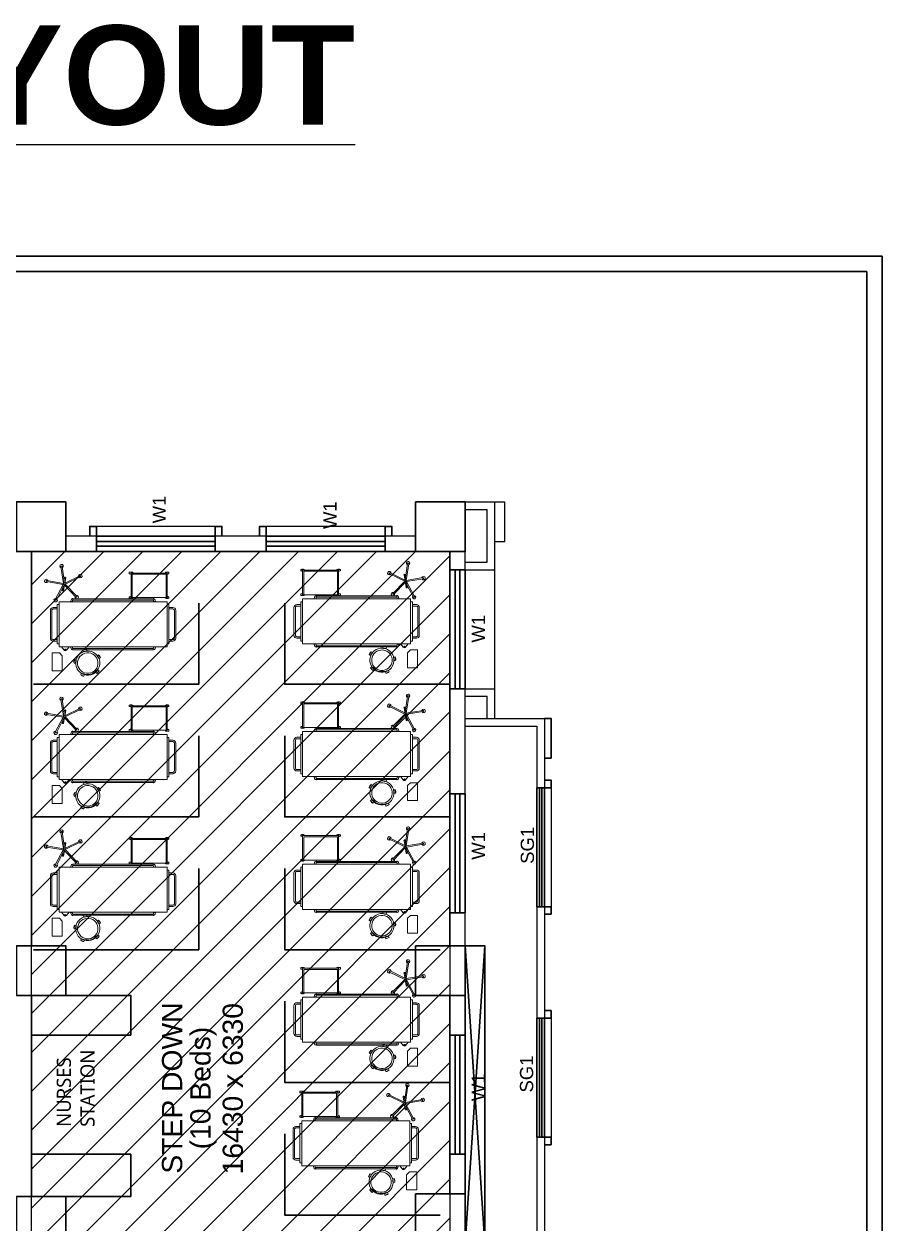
# Model space of a CAD drawing. Header units: millimetres. Extents: x 3552052 to 4144896, y -707811 to -630695.
# Drawn here: x 3690273 to 3703254, y -648845 to -630710 of the extents above; entities that cross this region are included whole.
import ezdxf
from ezdxf.enums import TextEntityAlignment as Align

# ---------------------------------------------------------------- set-up
doc = ezdxf.new("R2010")
doc.units = ezdxf.units.MM
doc.header["$LTSCALE"] = 6
doc.header["$MEASUREMENT"] = 0
doc.layers.get('0').update_dxf_attribs({"linetype": 'CONTINUOUS', "lineweight": 0})
for name, color, linetype, lineweight in [('Bed', 33, 'CONTINUOUS', 0), ('COL', 5, 'CONTINUOUS', 0), ('D.F', 251, 'CONTINUOUS', 0), ('TITLE', 7, 'CONTINUOUS', 0), ('WALL', 8, 'CONTINUOUS', 0)]:
    doc.layers.add(name, color=color, linetype=linetype, lineweight=lineweight)
doc.styles.add('ARIAL', font='arial.ttf')

# ---------------------------------------------------------------- blocks, each defined once
blk = doc.blocks.new('A$C6969112B')
at = {"layer": 'Bed', "color": 8}
for p, q in [((387, 1872), (116, 1872)), ((116, 1872), (116, 1719)), ((387, 1872), (387, 1762)), ((1421, 1704), (1194, 1823)), ((1421, 1704), (1464, 1956)), ((1438, 1701), (1481, 1953)), ((343, 1719), (116, 1719)), ((343, 1719), (387, 1762)), ((428, 1689), (478, 1729)), ((428, 1654), (478, 1615)), ((478, 1766), (1160, 1766)), ((478, 131), (478, 1766)), ((521, 1793), (1116, 1793)), ((521, 1766), (521, 1793)), ((1116, 1766), (1116, 1793)), ((1160, 131), (1160, 1766)), ((1374, 1709), (1186, 1807)), ((1409, 1685), (1229, 1510)), ((1425, 1676), (1242, 1497)), ((1324, 1707), (1324, 1710)), ((1329, 1699), (1522, 1666)), ((1332, 1716), (1525, 1683)), ((1340, 1697), (1343, 1714)), ((1425, 1676), (1538, 1447)), ((1438, 1701), (1691, 1738)), ((1443, 1679), (1554, 1454)), ((1483, 1690), (1694, 1721)), ((1512, 1667), (1515, 1685)), ((1530, 1671), (1531, 1675)), ((229, 1539), (227, 1517)), ((227, 1517), (279, 1511)), ((229, 1539), (281, 1533)), ((281, 1533), (279, 1511)), ((432, 1559), (432, 1557)), ((434, 343), (434, 1557)), ((451, 343), (451, 1557)), ((453, 1559), (453, 1557)), ((476, 1595), (476, 1561)), ((1162, 1595), (1162, 1561)), ((1185, 1559), (1185, 1557)), ((1186, 343), (1186, 1557)), ((1204, 343), (1204, 1557)), ((1205, 1559), (1205, 1557)), ((55, 1439), (34, 1391)), ((54, 1382), (34, 1391)), ((75, 1430), (54, 1382)), ((75, 1430), (55, 1439)), ((72, 1402), (64, 1406)), ((429, 1399), (408, 1396)), ((408, 1396), (414, 1344)), ((436, 1347), (414, 1344)), ((429, 1399), (436, 1347)), ((76, 1196), (91, 1212)), ((116, 1161), (76, 1196)), ((130, 1178), (91, 1212)), ((120, 1198), (114, 1191)), ((116, 1161), (130, 1178)), ((347, 1187), (301, 1160)), ((313, 1141), (301, 1160)), ((358, 1168), (313, 1141)), ((358, 1168), (347, 1187)), ((1234, 703), (1212, 703)), ((1212, 703), (1212, 650)), ((1223, 650), (1212, 650)), ((1223, 131), (1223, 676)), ((1223, 676), (1594, 676)), ((1223, 659), (1577, 659)), ((1234, 703), (1234, 676)), ((1577, 659), (1577, 148)), ((1605, 703), (1583, 703)), ((1583, 703), (1583, 676)), ((1594, 676), (1594, 131)), ((1605, 650), (1594, 650)), ((1605, 703), (1605, 650)), ((432, 340), (432, 343)), ((453, 340), (453, 343)), ((476, 304), (476, 339)), ((1162, 304), (1162, 339)), ((1185, 340), (1185, 343)), ((1205, 340), (1205, 343)), ((1160, 131), (478, 131)), ((521, 105), (521, 131)), ((1116, 105), (521, 105)), ((1116, 105), (1116, 131)), ((1223, 157), (1212, 157)), ((1212, 157), (1212, 105)), ((1234, 105), (1212, 105)), ((1577, 148), (1223, 148)), ((1594, 131), (1223, 131)), ((1234, 131), (1234, 105)), ((1583, 131), (1583, 105)), ((1605, 105), (1583, 105)), ((1605, 157), (1594, 157)), ((1605, 157), (1605, 105))]:
    blk.add_line(p, q, dxfattribs=at)
for points in [[(565, 1793), (565, 1854, -0.414214), (608, 1897), (1029, 1897, -0.414214), (1073, 1854), (1073, 1793)], [(587, 1793), (587, 1854, -0.414214), (608, 1875), (1029, 1875, -0.414214), (1051, 1854), (1051, 1793)], [(476, 1593), (451, 1585, 0.318781), (430, 1563), (430, 1559), (455, 1559), (455, 1563), (476, 1563)], [(1162, 1593), (1186, 1585, -0.318781), (1208, 1563), (1208, 1559), (1182, 1559), (1182, 1563), (1162, 1563)], [(476, 307), (451, 314, -0.318781), (430, 336), (430, 340), (455, 340), (455, 336), (476, 336)], [(1162, 307), (1186, 314, 0.318781), (1208, 336), (1208, 340), (1182, 340), (1182, 336), (1162, 336)], [(1073, 105), (1073, 44, -0.414214), (1029, 0), (608, 0, -0.414214), (565, 44), (565, 105)], [(1051, 105), (1051, 44, -0.414214), (1029, 22), (608, 22, -0.414214), (587, 44), (587, 105)]]:
    blk.add_lwpolyline(points, format="xyb", dxfattribs=at)
for points in [[(432, 1557), (453, 1557)], [(476, 1595), (478, 1595)], [(476, 1561), (478, 1561)], [(1162, 1595), (1160, 1595)], [(1162, 1561), (1160, 1561)], [(1205, 1557), (1185, 1557)], [(432, 343), (453, 343)], [(476, 339), (478, 339)], [(476, 304), (478, 304)], [(1162, 339), (1160, 339)], [(1162, 304), (1160, 304)], [(1205, 343), (1185, 343)]]:
    blk.add_lwpolyline(points, dxfattribs=at)
blk.add_circle((435, 1672), 9.27, dxfattribs=at)
for centre, radius, start, end in [((441, 1672), 21.4, 125.427, 234.573), ((1289, 676), 80.7, 161.0754, 198.9246), ((1158, 676), 80.7, 0, 18.9246), ((1660, 676), 80.7, 161.0754, 180), ((1529, 676), 80.7, 341.0754, 18.9246), ((1289, 131), 80.7, 161.0754, 198.9246), ((1158, 131), 80.7, 341.0754, 0), ((1660, 131), 80.7, 180, 198.9246), ((1529, 131), 80.7, 341.0754, 18.9246)]:
    blk.add_arc(centre, radius, start, end, dxfattribs=at)
at = {"layer": 'Bed', "color": 8, "extrusion": (0, 0, -1)}
for centre, major_axis, start_param, end_param in [((1184, 1818), (18.5, 18.5), 1.608733, 7.212244), ((1189, 1814), (4.94, 4.94), 2.839692, 4.403974), ((1427, 1691), (194, 194), 4.403974, 4.417003), ((1191, 1817), (4.94, 4.94), 4.417003, 5.981285), ((1474, 1962), (18.5, 18.5), 2.86537, 8.468881), ((1471, 1955), (4.94, 4.94), 4.096329, 5.660611), ((1427, 1691), (194, 194), -0.622575, -0.609545), ((1474, 1954), (4.94, 4.94), -0.609545, 0.954736), ((1331, 1705), (4.94, 4.94), 2.525533, 4.096329), ((1331, 1709), (4.94, 4.94), 4.096329, 5.667125), ((1523, 1672), (4.94, 4.94), 0.954736, 2.525533), ((1524, 1676), (4.94, 4.94), -0.61606, 0.954736), ((1699, 1730), (18.5, 18.5), 4.122007, 9.725518), ((1692, 1731), (4.94, 4.94), -0.930219, 0.634062), ((1693, 1728), (4.94, 4.94), 0.647092, 2.211374), ((1427, 1691), (-194, 194), 2.204859, 2.217888), ((232, 1332), (-182, 20), -0.000636, 6.282549), ((232, 1332), (-154, 17), -0.00023, 6.282955), ((261, 1590), (-57.1, 57.1), 3.707499, 4.368094), ((247, 1460), (-57.1, 57.1), 0.565907, 1.226501), ((1230, 1499), (18.5, 18.5), 0.352096, 5.955607), ((1234, 1505), (4.94, 4.94), 3.160366, 4.724648), ((1427, 1691), (-194, 194), 4.718133, 4.731162), ((1237, 1502), (4.94, 4.94), 1.583055, 3.147337), ((1549, 1444), (18.5, 18.5), -0.904541, 4.69897), ((1547, 1451), (4.94, 4.94), 0.326418, 1.8907), ((114, 1384), (-57.1, 57.1), 5.588367, 6.248962), ((232, 1332), (-123, 123), 4.624291, 5.911682), ((-5, 1437), (-57.1, 57.1), 2.446775, 3.107369), ((487, 1380), (-57.1, 57.1), 5.038602, 5.699197), ((357, 1363), (-57.1, 57.1), 1.897009, 2.557604), ((1544, 1450), (4.94, 4.94), 1.903729, 3.468011), ((1427, 1691), (194, 194), 1.8907, 1.903729), ((146, 1236), (-57.1, 57.1), 4.308534, 4.969129), ((61, 1137), (-57.1, 57.1), 1.166941, 1.827536), ((363, 1107), (-57.1, 57.1), 6.205277, 6.865872), ((296, 1220), (-57.1, 57.1), 3.063684, 3.724279)]:
    blk.add_ellipse(centre, major_axis=major_axis, ratio=1, start_param=start_param, end_param=end_param, dxfattribs=at)

msp = doc.modelspace()

# ---------------------------------------------------------------- hatches: boundary and pattern name
at = {"layer": 'D.F', "lineweight": 30}
h = msp.add_hatch(dxfattribs=at)
h.set_pattern_fill('ANSI31', scale=3333, style=0)
h.set_pattern_definition([(45, (654035.4, 78814.76), (-294.59836, 294.59836), [])])
h.paths.add_polyline_path([(3690387.6, -638688.9), (3696717.6, -638688.9), (3696717.6, -655118.9), (3690387.6, -655118.9)])

# ---------------------------------------------------------------- linework, layer by layer
at = {"color": 7, "lineweight": 30}
for points in [[(3703254.4, -634223.7), (3703254.4, -666235.1), (3658173.2, -666235.1), (3658173.2, -634223.7)], [(3703022.6, -634455.5), (3703022.6, -666003.3), (3658405.1, -666003.3), (3658405.1, -634455.5)]]:
    msp.add_lwpolyline(points, close=True, dxfattribs=at)
at = {"layer": 'COL', "color": 7, "lineweight": 30}
for points in [[(3690907.6, -638688.9), (3690157.6, -638688.9), (3690157.6, -637938.9), (3690907.6, -637938.9)], [(3690157.6, -645403.9), (3690157.6, -644653.9), (3690907.6, -644653.9), (3690907.6, -645403.9)]]:
    msp.add_lwpolyline(points, close=True, dxfattribs=at)
at = {"layer": 'D.F', "color": 251, "lineweight": -3}
for p, q in [((3696947.6, -637938.9), (3697547.6, -637938.9)), ((3697397.6, -638963.5, -188437.6), (3697397.6, -637938.9, -101230.8)), ((3697547.6, -638538.9, -152397.2), (3697547.6, -637938.9, -101230.8)), ((3696947.6, -638053.9), (3697282.6, -638053.9)), ((3697282.6, -638848.5, -188437.6), (3697282.6, -638053.9, -101230.8)), ((3693167.6, -638308.9), (3691367.6, -638308.9)), ((3695737.6, -638308.9, -101230.8), (3693937.6, -638308.9, -101230.8)), ((3696197.6, -638458.9), (3690907.6, -638458.9)), ((3697397.6, -638538.9), (3697547.6, -638538.9)), ((3696197.6, -638688.9), (3690907.6, -638688.9)), ((3696717.6, -644654.1), (3696717.6, -638688.9)), ((3696947.6, -644654.1), (3696947.6, -638688.9)), ((3696947.6, -638848.5, -87206.9), (3697282.6, -638848.5, -169035.1)), ((3696947.6, -638963.5, -87206.9), (3697397.6, -638963.5, -188437.6)), ((3696947.6, -640763.9, 4.1), (3697397.6, -640763.9, -101226.7)), ((3696947.6, -640878.9, 4.1), (3697282.6, -640878.9, -81824.1)), ((3697282.6, -641213.9, -101228.4), (3697282.6, -640878.9, -101226.7)), ((3697397.6, -641213.9, -101228.5), (3697397.6, -640763.9, -101226.7)), ((3696947.6, -641213.9, -101230.8), (3698147.6, -641213.9, -101230.8)), ((3698147.6, -641213.9), (3698147.6, -652078.9)), ((3696947.6, -641328.9, -101230.8), (3698032.6, -641328.9, -101230.8)), ((3698032.6, -641328.9), (3698032.6, -651963.9)), ((3698147.6, -642261, -101230.8), (3698032.6, -642261)), ((3698247.6, -642261), (3698247.6, -644061)), ((3696717.6, -648403.9), (3696717.6, -645403.9)), ((3696947.6, -648403.9), (3696947.6, -645403.9)), ((3698147.6, -645746.4, -101230.8), (3698032.6, -645746.4)), ((3698247.6, -645746.4), (3698247.6, -647546.4))]:
    msp.add_line(p, q, dxfattribs=at)
at = {"layer": 'D.F', "color": 251, "lineweight": -3, "ltscale": 200}
msp.add_line((3697397.6, -641213.9, -101230.8), (3697397.6, -638963.5, -101230.8), dxfattribs=at)
at = {"layer": 'D.F', "color": 7, "lineweight": 30}
for points in [[(3696197.6, -638688.9), (3696947.6, -638688.9), (3696947.6, -637938.9), (3696197.6, -637938.9)], [(3693167.6, -638458.9), (3693167.6, -638688.9), (3691367.6, -638688.9), (3691367.6, -638458.9)], [(3693167.6, -638538.9), (3693167.6, -638608.9), (3691367.6, -638608.9), (3691367.6, -638538.9)], [(3693937.6, -638458.9), (3693937.6, -638688.9), (3695737.6, -638688.9), (3695737.6, -638458.9)], [(3693937.6, -638538.9), (3693937.6, -638608.9), (3695737.6, -638608.9), (3695737.6, -638538.9)], [(3696947.6, -644154.1), (3696717.6, -644154.1), (3696717.6, -642354.1), (3696947.6, -642354.1)], [(3696867.6, -644154.1), (3696797.6, -644154.1), (3696797.6, -642354.1), (3696867.6, -642354.1)], [(3698032.6, -642261), (3698032.6, -644061), (3698147.6, -644061), (3698147.6, -642261)], [(3698107.6, -642261), (3698072.6, -642261), (3698072.6, -644061), (3698107.6, -644061)], [(3696197.6, -645404.1), (3696947.6, -645404.1), (3696947.6, -644654.1), (3696197.6, -644654.1)], [(3698032.6, -645746.4), (3698032.6, -647546.4), (3698147.6, -647546.4), (3698147.6, -645746.4)], [(3698107.6, -645746.4), (3698072.6, -645746.4), (3698072.6, -647546.4), (3698107.6, -647546.4)], [(3696947.6, -647803.9), (3696717.6, -647803.9), (3696717.6, -646003.9), (3696947.6, -646003.9)], [(3696867.6, -647803.9), (3696797.6, -647803.9), (3696797.6, -646003.9), (3696867.6, -646003.9)], [(3690157.6, -648444.1), (3690907.6, -648444.1), (3690907.6, -649194.1), (3690157.6, -649194.1)], [(3696197.6, -648404.1), (3696947.6, -648404.1), (3696947.6, -649154.1), (3696197.6, -649154.1)]]:
    msp.add_lwpolyline(points, close=True, dxfattribs=at)
for points in [[(3691367.6, -638458.9), (3691367.6, -638308.9), (3691267.6, -638308.9), (3691267.6, -638458.9)], [(3693267.6, -638458.9), (3693267.6, -638308.9), (3693167.6, -638308.9), (3693167.6, -638458.9)], [(3698147.6, -642261), (3698247.6, -642261), (3698247.6, -642146), (3698147.6, -642146)], [(3698147.6, -644176), (3698247.6, -644176), (3698247.6, -644061), (3698147.6, -644061)], [(3698147.6, -645746.4), (3698247.6, -645746.4), (3698247.6, -645631.4), (3698147.6, -645631.4)], [(3698147.6, -647661.4), (3698247.6, -647661.4), (3698247.6, -647546.4), (3698147.6, -647546.4)]]:
    msp.add_lwpolyline(points, dxfattribs=at)
for points, elevation in [([(3693937.6, -638458.9), (3693937.6, -638308.9), (3693837.6, -638308.9), (3693837.6, -638458.9)], -101230.8), ([(3695837.6, -638458.9), (3695837.6, -638308.9), (3695737.6, -638308.9), (3695737.6, -638458.9)], -101230.8), ([(3698147.6, -641213.9), (3698247.6, -641213.9), (3698247.6, -641813.5), (3698147.6, -641813.5)], -202461.5), ([(3698147.6, -642261), (3698247.6, -642261), (3698247.6, -642146), (3698147.6, -642146)], -101230.8), ([(3697247.6, -644654.1), (3696947.6, -649154.1)], 27934.8), ([(3697247.6, -649154.1), (3696947.6, -644654.1)], 27934.8), ([(3698147.6, -645746.4), (3698247.6, -645746.4), (3698247.6, -645631.4), (3698147.6, -645631.4)], -101230.8)]:
    msp.add_lwpolyline(points, dxfattribs=dict(at, elevation=elevation))
for points, elevation in [([(3696947.6, -638963.9), (3696717.6, -638963.9), (3696717.6, -640763.9), (3696947.6, -640763.9)], 4.1), ([(3696867.6, -638963.9), (3696797.6, -638963.9), (3696797.6, -640763.9), (3696867.6, -640763.9)], 4.1), ([(3696947.6, -649154.1), (3696947.6, -644654.1), (3697247.6, -644654.1), (3697247.6, -649154.1)], 27934.8)]:
    msp.add_lwpolyline(points, close=True, dxfattribs=dict(at, elevation=elevation))
at = {"layer": 'D.F', "color": 7, "lineweight": 30, "ltscale": 10, "flags": 128}
for points in [[(3690417.6, -640696.4), (3692917.1, -640696.4), (3692917.1, -639467.6)], [(3696717.6, -640696.4), (3694218.1, -640696.4), (3694218.1, -639467.6)], [(3690417.6, -642703.9), (3692917.1, -642703.9), (3692917.1, -641475.1)], [(3696717.6, -642703.9), (3694218.1, -642703.9), (3694218.1, -641475.1)], [(3690417.6, -644711.4), (3692917.1, -644711.4), (3692917.1, -643482.6)], [(3696567.6, -644711.4), (3694218.1, -644711.4), (3694218.1, -643482.6)], [(3696717.6, -646718.9), (3694218.1, -646718.9), (3694218.1, -645490.1)], [(3696567.6, -648726.4), (3694218.1, -648726.4), (3694218.1, -647497.6)]]:
    msp.add_lwpolyline(points, dxfattribs=at)
at = {"layer": 'D.F', "color": 7, "lineweight": 30, "ltscale": 15}
for points in [[(3691887.6, -646003.9), (3691887.6, -645403.9), (3690387.6, -645403.9), (3690387.6, -646003.9)], [(3691887.6, -648444.1), (3691887.6, -647804.1), (3690387.6, -647804.1), (3690387.6, -648444.1)]]:
    msp.add_lwpolyline(points, close=True, dxfattribs=at)
at = {"layer": 'WALL', "color": 7, "lineweight": 30}
for p, q in [((3690387.6, -644653.9), (3690387.6, -638688.9)), ((3690387.6, -648444.1), (3690387.6, -645403.9))]:
    msp.add_line(p, q, dxfattribs=at)
at = {"layer": 'WALL', "color": 251, "lineweight": -3}
msp.add_lwpolyline([(3690387.6, -638688.9), (3696717.6, -638688.9), (3696717.6, -655118.9), (3690387.6, -655118.9)], close=True, dxfattribs=at)

# ---------------------------------------------------------------- block references
at = {"layer": 'D.F', "color": 7, "lineweight": 30, "rotation": 90}
for p in [(3692569.6, -640608.2), (3692569.6, -642615.7), (3692569.6, -644623.2)]:
    msp.add_blockref('A$C6969112B', p, dxfattribs=at)
at = {"layer": 'D.F', "color": 7, "lineweight": 30, "xscale": -1, "rotation": 270}
for p in [(3694356.4, -640564.5), (3694356.4, -642572), (3694356.4, -644579.5), (3694356.4, -646587), (3694343.2, -648458.4)]:
    msp.add_blockref('A$C6969112B', p, dxfattribs=at)

# ---------------------------------------------------------------- texts
at = {"layer": 'D.F', "color": 251, "lineweight": -3, "style": 'ARIAL', "width": 1}
for s, p in [('W1', (3692418.7, -638262.3)), ('W1', (3695001.8, -638348.9)), ('W1', (3697247.1, -640066.4, 4.1)), ('SG1', (3697988.7, -643412.7)), ('W1', (3697247.1, -643350.8)), ('SG1', (3697976.3, -646871.1)), ('W1', (3697247.1, -647000.6))]:
    msp.add_text(s, height=200, rotation=90, dxfattribs=at).set_placement(p)
at = {"layer": 'D.F', "color": 251, "lineweight": -3, "style": 'ARIAL'}
for s, p in [('STEP DOWN', (3692666.3, -646804.1)), ('16430 x 6330', (3693584.7, -646813.8)), ('(10 Beds)', (3693095.3, -646804.1))]:
    msp.add_text(s, height=306.13, rotation=90, dxfattribs=at).set_placement(p, align=Align.CENTER)
at = {"layer": 'D.F', "color": 251, "lineweight": -3, "insert": (3691343.1, -647390.4), "char_height": 214.291, "width": 161.6, "attachment_point": 7, "rotation": 90, "style": 'ARIAL'}
msp.add_mtext('{\\fSegoe Script|b0|i0|c0|p34;NURSES STATION}', dxfattribs=at)
at = {"layer": 'TITLE', "color": 6, "lineweight": -3, "insert": (3682072.9, -630732.2), "char_height": 1500, "width": 36564.74, "attachment_point": 2, "style": 'ARIAL'}
msp.add_mtext('{\\L\\fArial|b1|i0|c0|p34;POWER SOCKET LAYOUT}', dxfattribs=at)

doc.saveas('drawing.dxf')
